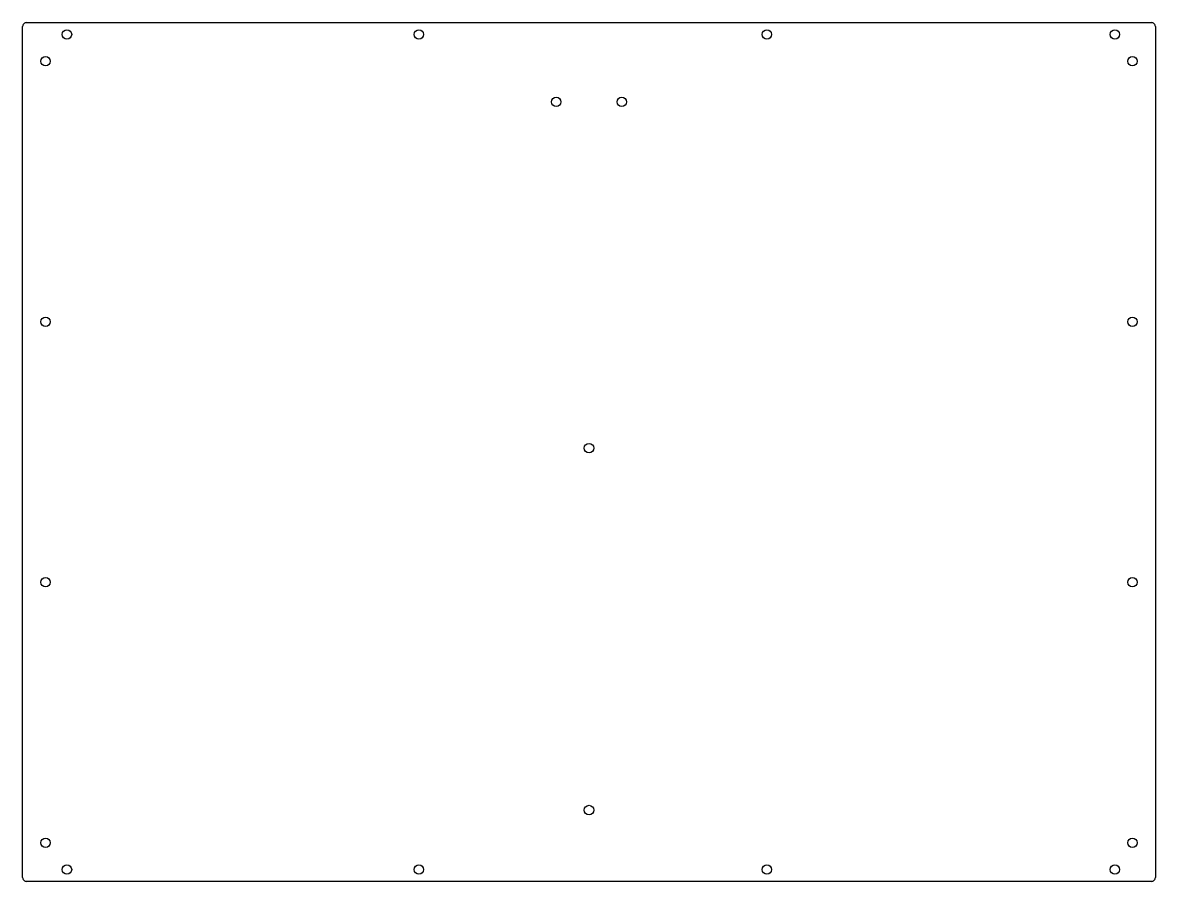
# Model space of a CAD drawing. Header units: metres. Extents: x -2 to 586, y -446 to 0.
import ezdxf

# ---------------------------------------------------------------- set-up
doc = ezdxf.new("R2010")
doc.units = ezdxf.units.M

msp = doc.modelspace()

# ---------------------------------------------------------------- linework, layer by layer
for p, q in [((0, 0), (584, 0)), ((0, 0), (0, 0)), ((-2, -443.6), (-2, -2)), ((586, -2), (586, -443.6)), ((584, -445.6), (0, -445.6))]:
    msp.add_line(p, q)
for centre in [(21, -6.1), (203.67, -6.1), (384.33, -6.1), (565, -6.1), (9.9, -20), (574.1, -20), (275, -41.1), (309, -41.1), (9.9, -155.2), (574.1, -155.2), (292, -220.8), (9.9, -290.4), (574.1, -290.4), (292, -408.6), (9.9, -425.6), (574.1, -425.6), (21, -439.5), (203.67, -439.5), (384.33, -439.5), (565, -439.5)]:
    msp.add_circle(centre, 2.45)
for centre, start, end in [((0, -2), 90, 135), ((584, -2), 405, 450), ((0, -2), 135, 180), ((584, -2), 360, 405), ((0, -443.6), 180, 225), ((0, -443.6), 225, 270), ((584, -443.6), 270, 315), ((584, -443.6), 315, 360)]:
    msp.add_arc(centre, 2, start, end)

doc.saveas('drawing.dxf')
